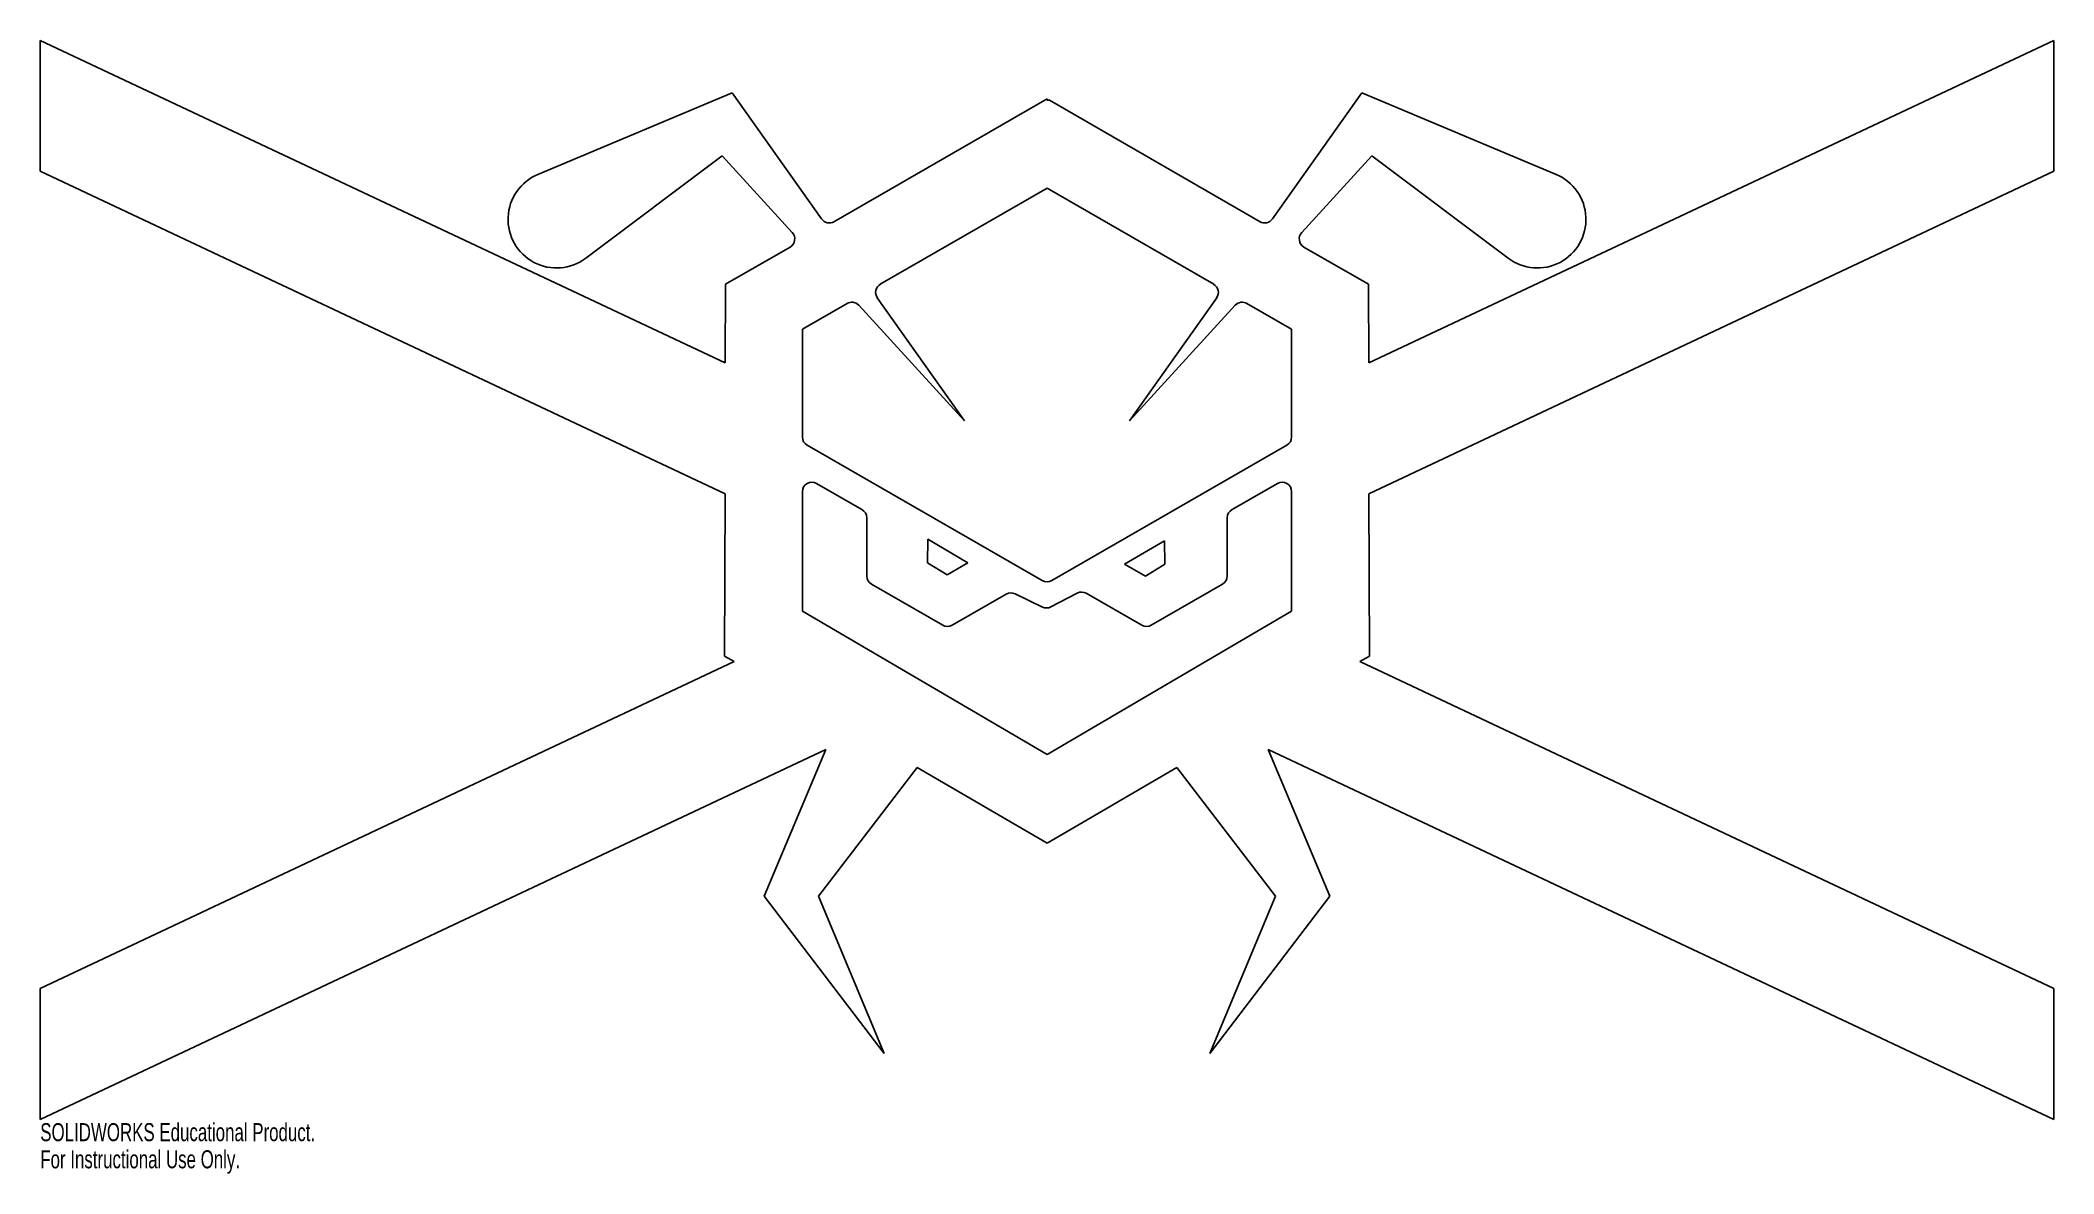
# Model space of a CAD drawing. Header units: inches. Extents: x -10.6 to 10.6, y -6.3 to 5.6.
import ezdxf

# ---------------------------------------------------------------- set-up
doc = ezdxf.new("R2010")
doc.units = ezdxf.units.IN
doc.header["$MEASUREMENT"] = 0
doc.styles.add('SLDTEXTSTYLE0', font='TXT', dxfattribs={"width": 0.7})

msp = doc.modelspace()

# ---------------------------------------------------------------- linework, layer by layer
at = {"color": 7, "linetype": 'Continuous', "lineweight": 25}
for p, q in [((-3.395, 2.229), (-10.625, 5.631)), ((-10.625, 5.631), (-10.625, 4.25)), ((10.625, 5.631), (3.395, 2.229)), ((10.625, 4.25), (10.625, 5.631)), ((-3.321, 5.077), (-5.373, 4.216)), ((-2.38, 3.747), (-3.321, 5.077)), ((0, 5.015), (-2.248, 3.718)), ((0, 5), (0, 5.015)), ((0.027, 5), (0, 5)), ((2.248, 3.718), (0.027, 5)), ((3.321, 5.077), (2.38, 3.747)), ((5.373, 4.216), (3.321, 5.077)), ((-10.625, 4.25), (-3.398, 0.849)), ((-4.867, 3.334), (-3.428, 4.414)), ((-3.428, 4.414), (-2.688, 3.605)), ((2.688, 3.605), (3.428, 4.414)), ((3.398, 0.849), (10.625, 4.25)), ((3.428, 4.414), (4.867, 3.334)), ((-1.759, 3.058), (0, 4.073)), ((0, 4.073), (1.759, 3.058)), ((-2.712, 3.45), (-3.393, 3.058)), ((3.393, 3.058), (2.712, 3.45)), ((-3.393, 3.058), (-3.395, 2.229)), ((3.395, 2.229), (3.393, 3.058)), ((-2.582, 2.584), (-2.11, 2.855)), ((-1.987, 2.836), (-0.872, 1.616)), ((-0.872, 1.616), (-1.791, 2.914)), ((1.791, 2.914), (0.872, 1.616)), ((0.872, 1.616), (1.987, 2.836)), ((2.11, 2.855), (2.582, 2.584)), ((-2.582, 1.448), (-2.582, 2.584)), ((2.582, 2.584), (2.582, 1.448)), ((-0.05, -0.067), (-2.531, 1.362)), ((2.531, 1.362), (0.05, -0.067)), ((-2.582, -0.389), (-2.582, 0.871)), ((-2.432, 0.958), (-1.953, 0.682)), ((1.953, 0.682), (2.432, 0.958)), ((2.582, 0.871), (2.582, -0.389)), ((-3.398, 0.849), (-3.403, -0.864)), ((3.403, -0.864), (3.398, 0.849)), ((-1.903, 0.596), (-1.903, -0.018)), ((1.903, -0.018), (1.903, 0.596)), ((-1.26, 0.119), (-1.256, 0.369)), ((-1.256, 0.369), (-0.836, 0.119)), ((0.818, 0.105), (1.241, 0.353)), ((1.241, 0.353), (1.245, 0.105)), ((-1.052, -0.008), (-1.26, 0.119)), ((-0.836, 0.119), (-1.052, -0.008)), ((1.04, -0.02), (0.818, 0.105)), ((1.245, 0.105), (1.04, -0.02)), ((-1.852, -0.105), (-1.101, -0.537)), ((-1.002, -0.537), (-0.43, -0.21)), ((-0.337, -0.207), (-0.049, -0.346)), ((0.041, -0.345), (0.318, -0.199)), ((0.415, -0.201), (1.002, -0.537)), ((1.101, -0.537), (1.852, -0.105)), ((0, -1.9), (-2.582, -0.389)), ((2.582, -0.389), (0, -1.9)), ((-3.302, -0.922), (-10.625, -4.369)), ((-3.403, -0.864), (-3.302, -0.922)), ((3.302, -0.922), (3.403, -0.864)), ((10.625, -4.369), (3.302, -0.922)), ((-10.625, -5.75), (-2.333, -1.848)), ((-2.333, -1.848), (-2.984, -3.395)), ((2.984, -3.395), (2.333, -1.848)), ((2.333, -1.848), (10.625, -5.75)), ((-2.41, -3.395), (-1.37, -2.04)), ((-1.37, -2.04), (0, -2.838)), ((0, -2.838), (1.37, -2.04)), ((1.37, -2.04), (2.41, -3.395)), ((-2.984, -3.395), (-1.719, -5.056)), ((-1.719, -5.056), (-2.41, -3.395)), ((2.41, -3.395), (1.719, -5.056)), ((1.719, -5.056), (2.984, -3.395)), ((-10.625, -4.369), (-10.625, -5.75)), ((10.625, -5.75), (10.625, -4.369))]:
    msp.add_line(p, q, dxfattribs=at)
for centre, radius, start, end in [((-5.175, 3.743), 0.513, 112.7653, 306.9061), ((5.175, 3.743), 0.513, 233.0939, 67.2347), ((-2.298, 3.805), 0.1, 215.2807, 299.9853), ((2.298, 3.805), 0.1, 240.0147, 324.7193), ((-2.762, 3.537), 0.1, 299.9853, 42.3985), ((2.762, 3.537), 0.1, 137.6015, 240.0147), ((-1.709, 2.972), 0.1, 119.9853, 215.2807), ((1.709, 2.972), 0.1, 324.7193, 60.0147), ((-2.061, 2.769), 0.1, 42.3985, 119.9853), ((2.061, 2.769), 0.1, 60.0147, 137.6015), ((-2.482, 1.448), 0.1, 180, 240.07), ((2.482, 1.448), 0.1, 299.93, 0), ((-2.482, 0.871), 0.1, 60.07, 180), ((2.482, 0.871), 0.1, 0, 119.93), ((-2.003, 0.596), 0.1, 0, 60.07), ((2.003, 0.596), 0.1, 119.93, 180), ((-1.803, -0.018), 0.1, 180, 240.07), ((-0.38, -0.297), 0.1, 64.1426, 119.8075), ((0, 0.02), 0.1, 240.07, 299.93), ((0.365, -0.288), 0.1, 60.1925, 117.6868), ((1.803, -0.018), 0.1, 299.93, 0), ((-0.005, -0.256), 0.1, 244.1426, 297.6868), ((-1.051, -0.45), 0.1, 240.07, 299.8075), ((1.051, -0.45), 0.1, 240.1925, 299.93)]:
    msp.add_arc(centre, radius, start, end, dxfattribs=at)

# ---------------------------------------------------------------- texts
at = {"color": 7, "linetype": 'Continuous', "char_height": 0.1903, "attachment_point": 1, "style": 'SLDTEXTSTYLE0'}
for s, insert in [('SOLIDWORKS Educational Product.', (-10.625, -5.79)), ('For Instructional Use Only.', (-10.625, -6.076))]:
    msp.add_mtext(s, dxfattribs=dict(at, insert=insert))

doc.saveas('drawing.dxf')
